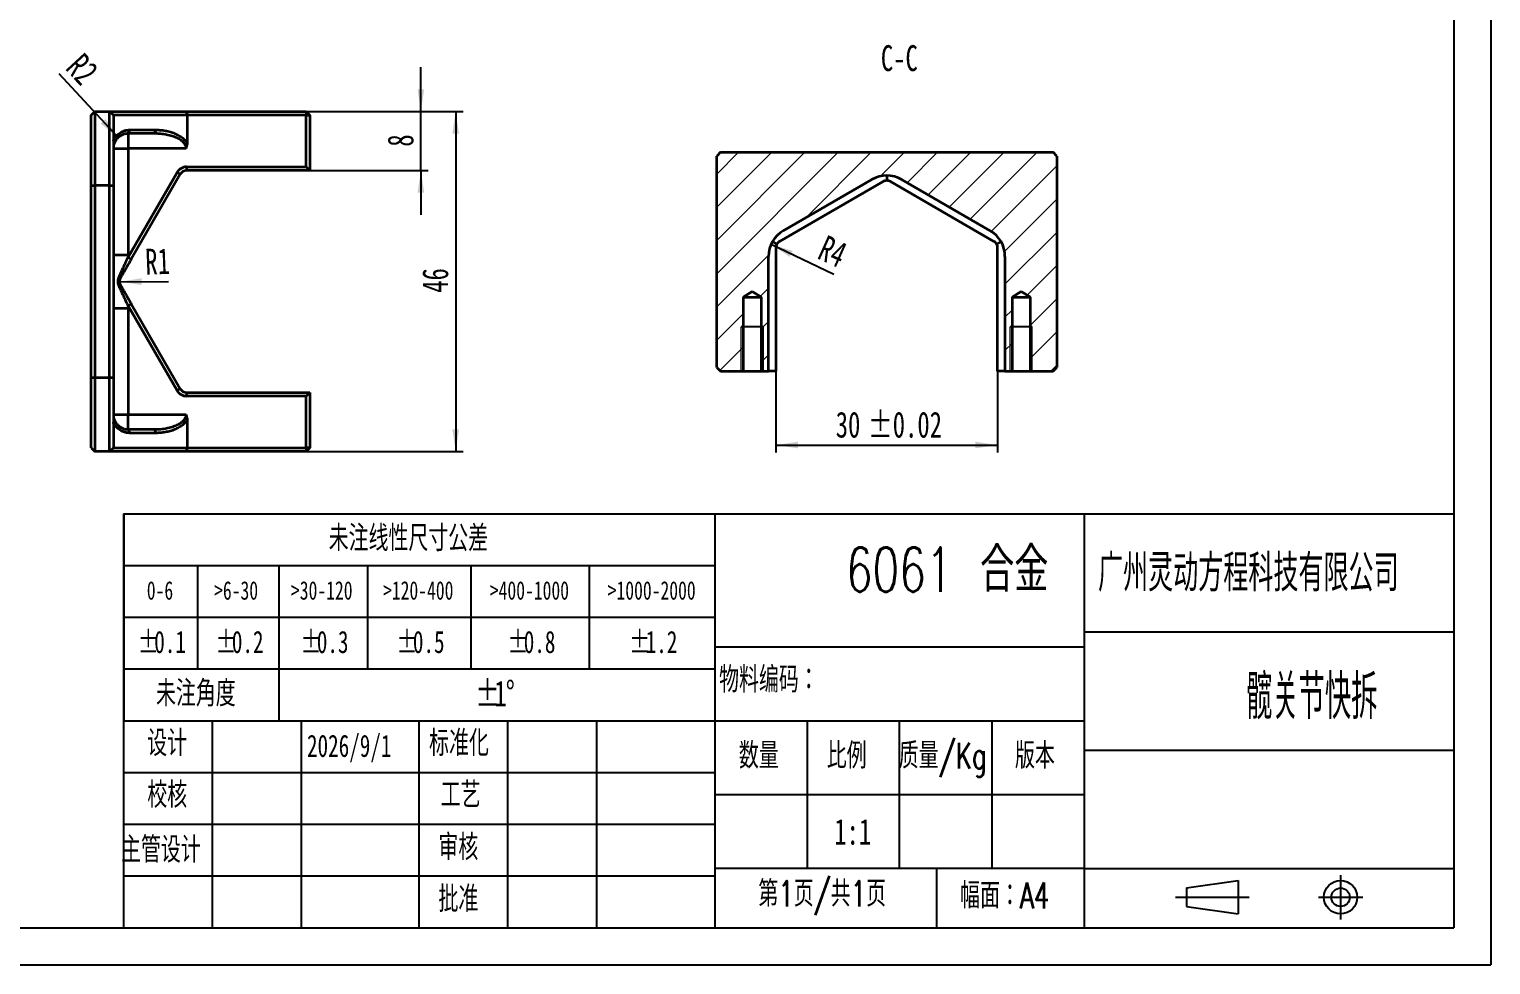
# Model space of a CAD drawing. Header units: millimetres. Extents: x 0 to 297, y 0 to 210.
# Drawn here: x 99.2 to 297, y 0 to 126.5 of the extents above; entities that cross this region are included whole.
import ezdxf

# ---------------------------------------------------------------- set-up
doc = ezdxf.new("R2010")
doc.units = ezdxf.units.MM
doc.linetypes.add('CENTERX2', pattern=[20.32, 12.7, -2.54, 2.54, -2.54])
for name, color, linetype in [('中心线', 6, 'CENTERX2'), ('尺寸线', 5, 'Continuous'), ('细实线', 7, 'Continuous')]:
    doc.layers.add(name, color=color, linetype=linetype)
doc.layers.add('图框', color=7, linetype='Continuous', lineweight=50)
doc.layers.add('粗实线', color=7, linetype='Continuous', lineweight=25)
doc.styles.add('SLDTEXTSTYLE0', font='TXT', dxfattribs={"width": 0.7, "bigfont": 'bigfont'})
doc.styles.add('SLDTEXTSTYLE1', font='TXT', dxfattribs={"width": 0.7})
doc.styles.add('SLDTEXTSTYLE2', font='TXT', dxfattribs={"width": 0.616621, "bigfont": 'bigfont'})
doc.styles.add('SLDTEXTSTYLE3', font='TXT', dxfattribs={"width": 0.538729, "bigfont": 'bigfont'})
doc.styles.add('SLDTEXTSTYLE4', font='TXT', dxfattribs={"width": 0.616667})
doc.dimstyles.new('SLDDIMSTYLE0', dxfattribs={"dimtxt": 3.5, "dimasz": 3, "dimexe": 0, "dimexo": 0.0625, "dimgap": 0.875, "dimtad": 2, "dimrnd": 1e-09, "dimzin": 12, "dimdsep": 46, "dimtxsty": 'SLDTEXTSTYLE1', "dimsah": 1, "dimcen": 0.09, "dimadec": 0, "dimazin": 3, "dimtfac": 1, "dimtofl": 0, "dimtmove": 0, "dimatfit": 3, "dimfxl": 0, "dimfrac": 2, "dimtolj": 1, "dimtzin": 12, "dimarcsym": 0})
doc.dimstyles.new('SLDDIMSTYLE10', dxfattribs={"dimtxt": 3.5, "dimasz": 3, "dimexe": 0, "dimexo": 0.0625, "dimgap": 0.875, "dimtad": 2, "dimrnd": 1e-09, "dimzin": 12, "dimdsep": 46, "dimtxsty": 'SLDTEXTSTYLE1', "dimsah": 1, "dimcen": 0.09, "dimadec": 0, "dimazin": 3, "dimtol": 1, "dimtp": 0.02, "dimtm": 0.02, "dimtfac": 1, "dimtofl": 0, "dimtmove": 0, "dimatfit": 3, "dimfxl": 0, "dimfrac": 2, "dimtolj": 1, "dimarcsym": 0})
doc.dimstyles.new('SLDDIMSTYLE2', dxfattribs={"dimtxt": 3.5, "dimasz": 3, "dimexe": 0, "dimexo": 0.0625, "dimgap": 0.875, "dimtad": 2, "dimrnd": 1e-09, "dimzin": 12, "dimdsep": 46, "dimtxsty": 'SLDTEXTSTYLE1', "dimsah": 1, "dimcen": 0.09, "dimadec": 0, "dimazin": 3, "dimtfac": 1, "dimtmove": 0, "dimatfit": 0, "dimfxl": 0, "dimfrac": 2, "dimtolj": 1, "dimtzin": 12, "dimarcsym": 0})
doc.dimstyles.new('SLDDIMSTYLE6', dxfattribs={"dimtxt": 3.5, "dimasz": 3, "dimexe": 0, "dimexo": 0.0625, "dimgap": 0.875, "dimtad": 0, "dimtih": 1, "dimtoh": 1, "dimdec": 6, "dimrnd": 1e-09, "dimzin": 12, "dimdsep": 46, "dimtxsty": 'SLDTEXTSTYLE1', "dimblk1": 'NONE', "dimsah": 1, "dimcen": 0, "dimadec": 0, "dimazin": 3, "dimtfac": 1, "dimtmove": 0, "dimatfit": 3, "dimldrblk": 'NONE', "dimfxl": 0, "dimfrac": 2, "dimtolj": 1, "dimtzin": 12, "dimarcsym": 0})
doc.dimstyles.new('SLDDIMSTYLE8', dxfattribs={"dimtxt": 3.5, "dimasz": 3, "dimexe": 0, "dimexo": 0.0625, "dimgap": 0.875, "dimtad": 2, "dimrnd": 1e-09, "dimzin": 12, "dimdsep": 46, "dimtxsty": 'SLDTEXTSTYLE1', "dimsah": 1, "dimcen": 0, "dimadec": 0, "dimazin": 3, "dimtfac": 1, "dimtofl": 0, "dimtmove": 0, "dimatfit": 3, "dimfxl": 0, "dimfrac": 2, "dimtolj": 1, "dimtzin": 12, "dimarcsym": 0})
doc.dimstyles.new('SLDDIMSTYLE9', dxfattribs={"dimtxt": 3.5, "dimasz": 3, "dimexe": 0, "dimexo": 0.0625, "dimgap": 0.875, "dimtad": 2, "dimrnd": 1e-09, "dimzin": 12, "dimdsep": 46, "dimtxsty": 'SLDTEXTSTYLE1', "dimsah": 1, "dimcen": 0, "dimadec": 0, "dimazin": 3, "dimtfac": 1, "dimtofl": 0, "dimtmove": 0, "dimatfit": 3, "dimfxl": 0, "dimfrac": 2, "dimtolj": 1, "dimtzin": 12, "dimarcsym": 0})

# ---------------------------------------------------------------- blocks, each defined once
blk = doc.blocks.new('SW_TABLEANNOTATION_1')
at = {"layer": '细实线', "color": 0}
for p, q in [((0, 0), (0, -7)), ((0, 0), (5, 0)), ((5, 0), (10, 0)), ((10, 0), (21, 0)), ((21, 0), (33, 0)), ((33, 0), (47, 0)), ((47, 0), (63, 0)), ((63, 0), (80, 0)), ((80, 0), (80, -7)), ((0, -7), (0, -14)), ((0, -7), (5, -7)), ((5, -7), (10, -7)), ((10, -7), (10, -14)), ((10, -7), (21, -7)), ((21, -7), (21, -14)), ((21, -7), (33, -7)), ((33, -7), (33, -14)), ((33, -7), (47, -7)), ((47, -7), (47, -14)), ((47, -7), (63, -7)), ((63, -7), (63, -14)), ((63, -7), (80, -7)), ((80, -7), (80, -14)), ((0, -14), (0, -21)), ((0, -14), (5, -14)), ((5, -14), (10, -14)), ((10, -14), (10, -21)), ((10, -14), (21, -14)), ((21, -14), (21, -21)), ((21, -14), (33, -14)), ((33, -14), (33, -21)), ((33, -14), (47, -14)), ((47, -14), (47, -21)), ((47, -14), (63, -14)), ((63, -14), (63, -21)), ((63, -14), (80, -14)), ((80, -14), (80, -21)), ((0, -21), (0, -28)), ((0, -21), (5, -21)), ((5, -21), (10, -21)), ((10, -21), (21, -21)), ((21, -21), (21, -28)), ((21, -21), (21, -28)), ((21, -21), (33, -21)), ((33, -21), (47, -21)), ((47, -21), (63, -21)), ((63, -21), (80, -21)), ((80, -21), (80, -28)), ((0, -28), (5, -28)), ((5, -28), (10, -28)), ((10, -28), (21, -28)), ((21, -28), (33, -28)), ((33, -28), (47, -28)), ((47, -28), (63, -28)), ((63, -28), (80, -28))]:
    blk.add_line(p, q, dxfattribs=at)
at = {"layer": '细实线', "color": 0, "attachment_point": 1}
for s, insert, char_height, style in [('未注线性尺寸公差', (27.75, -1.56), 3.5, 'SLDTEXTSTYLE0'), ('0-6', (3.13, -9.12), 2.5, 'SLDTEXTSTYLE1'), ('>6-30', (12.24, -9.12), 2.5, 'SLDTEXTSTYLE1'), ('>30-120', (22.64, -9.12), 2.5, 'SLDTEXTSTYLE1'), ('>120-400', (35.1, -9.12), 2.5, 'SLDTEXTSTYLE1'), ('>400-1000', (49.55, -9.12), 2.5, 'SLDTEXTSTYLE1'), ('>1000-2000', (65.5, -9.12), 2.5, 'SLDTEXTSTYLE1'), ('%%p', (1.91, -15.84), 3, 'SLDTEXTSTYLE1'), ('%%p', (12.41, -15.84), 3, 'SLDTEXTSTYLE1'), ('%%p', (23.91, -15.84), 3, 'SLDTEXTSTYLE1'), ('%%p', (36.91, -15.84), 3, 'SLDTEXTSTYLE1'), ('%%p', (51.92, -15.84), 3, 'SLDTEXTSTYLE1'), ('%%p', (68.41, -15.84), 3, 'SLDTEXTSTYLE1'), ('0.1', (4.14, -15.84), 3, 'SLDTEXTSTYLE1'), ('0.2', (14.64, -15.84), 3, 'SLDTEXTSTYLE1'), ('0.3', (26.14, -15.84), 3, 'SLDTEXTSTYLE1'), ('0.5', (39.14, -15.84), 3, 'SLDTEXTSTYLE1'), ('0.8', (54.14, -15.84), 3, 'SLDTEXTSTYLE1'), ('1.2', (70.64, -15.84), 3, 'SLDTEXTSTYLE1'), ('未注角度', (4.38, -22.56), 3.5, 'SLDTEXTSTYLE0'), ('%%p', (47.57, -22.56), 3.5, 'SLDTEXTSTYLE1'), ('1', (50.17, -22.56), 3.5, 'SLDTEXTSTYLE1'), ('%%d', (51.7, -22.56), 3.5, 'SLDTEXTSTYLE1')]:
    blk.add_mtext(s, dxfattribs=dict(at, insert=insert, char_height=char_height, style=style))
blk = doc.blocks.new('SW_SYMBOL_HOLE_DEPTH')
at = {"layer": '尺寸线', "color": 0}
for p, q in [((0, 875), (800, 875)), ((100, 555), (400, 75)), ((400, 875), (400, 75)), ((700, 555), (400, 75))]:
    blk.add_line(p, q, dxfattribs=at)
blk = doc.blocks.new('_D_8')
at = {"layer": '尺寸线'}
for p, q in [((197.95, 142.06), (196.18, 140.29)), ((196.18, 140.29), (186.75, 130.85)), ((186.75, 130.85), (157.56, 130.85))]:
    blk.add_line(p, q, dxfattribs=at)
blk.add_solid([(196.18, 140.29), (193.74, 138.49), (194.38, 137.85)], dxfattribs=at)
at = {"layer": '尺寸线', "xscale": 0.004511737089201878, "yscale": 0.004511737089201878, "zscale": 0.004511737089201878}
blk.add_blockref('SW_SYMBOL_HOLE_DEPTH', (178.2, 131.37), dxfattribs=at)
at = {"layer": '尺寸线', "char_height": 3.5, "attachment_point": 1}
for s, insert, style in [('2 x  M3 - 6H', (157.56, 135.36), 'SLDTEXTSTYLE4'), ('6', (183.41, 135.36), 'SLDTEXTSTYLE1')]:
    blk.add_mtext(s, dxfattribs=dict(at, insert=insert, style=style))
blk = doc.blocks.new('_None')
blk = doc.blocks.new('_D_11')
at = {"layer": '尺寸线'}
for p, q in [((136.71, 115.43), (157.93, 115.43)), ((156.93, 115.43), (156.93, 69.43)), ((136.71, 69.43), (157.93, 69.43))]:
    blk.add_line(p, q, dxfattribs=at)
for points in [[(156.93, 115.43), (156.48, 112.43), (157.38, 112.43)], [(156.93, 69.43), (157.38, 72.43), (156.48, 72.43)]]:
    blk.add_solid(points, dxfattribs=at)
at = {"layer": '尺寸线', "insert": (152.41, 90.89), "char_height": 3.5, "attachment_point": 1, "rotation": 90, "style": 'SLDTEXTSTYLE1'}
blk.add_mtext('46', dxfattribs=at)
blk = doc.blocks.new('_D_12')
at = {"layer": '尺寸线'}
for p, q in [((152.22, 115.43), (152.22, 121.43)), ((136.71, 115.43), (153.22, 115.43)), ((152.22, 107.43), (152.22, 115.43)), ((137.21, 107.43), (153.22, 107.43)), ((152.22, 107.43), (152.22, 101.43))]:
    blk.add_line(p, q, dxfattribs=at)
for points in [[(152.22, 115.43), (152.67, 118.43), (151.77, 118.43)], [(152.22, 107.43), (151.77, 104.43), (152.67, 104.43)]]:
    blk.add_solid(points, dxfattribs=at)
at = {"layer": '尺寸线', "insert": (147.71, 110.66), "char_height": 3.5, "attachment_point": 1, "rotation": 90, "style": 'SLDTEXTSTYLE1'}
blk.add_mtext('8', dxfattribs=at)
blk = doc.blocks.new('_D_13')
at = {"layer": '尺寸线'}
blk.add_line((111.25, 111.89), (103.27, 120.52), dxfattribs=at)
blk.add_solid([(111.25, 111.89), (109.54, 114.4), (108.88, 113.79)], dxfattribs=at)
at = {"layer": '尺寸线', "insert": (106.56, 123.56), "char_height": 3.5, "attachment_point": 1, "rotation": 312.7686, "style": 'SLDTEXTSTYLE1'}
blk.add_mtext('R2', dxfattribs=at)
blk = doc.blocks.new('_D_14')
at = {"layer": '尺寸线'}
blk.add_line((111.44, 92.39), (118.09, 92.44), dxfattribs=at)
blk.add_solid([(111.44, 92.39), (114.44, 91.96), (114.44, 92.86)], dxfattribs=at)
at = {"layer": '尺寸线', "insert": (114.85, 96.83), "char_height": 3.5, "attachment_point": 1, "rotation": 2.251, "style": 'SLDTEXTSTYLE1'}
blk.add_mtext('R1', dxfattribs=at)
blk = doc.blocks.new('_D_15')
at = {"layer": '尺寸线'}
blk.add_line((199.61, 97.46), (208.09, 93.4), dxfattribs=at)
blk.add_solid([(199.61, 97.46), (202.12, 95.76), (202.51, 96.57)], dxfattribs=at)
at = {"layer": '尺寸线', "insert": (207.14, 98.78), "char_height": 3.5, "attachment_point": 1, "rotation": 335.8276, "style": 'SLDTEXTSTYLE1'}
blk.add_mtext('R4', dxfattribs=at)
blk = doc.blocks.new('_D_16')
at = {"layer": '尺寸线'}
for p, q in [((200.26, 80.3), (200.26, 69.3)), ((230.26, 80.3), (230.26, 69.3)), ((200.26, 70.3), (230.26, 70.3))]:
    blk.add_line(p, q, dxfattribs=at)
for points in [[(200.26, 70.3), (203.26, 69.85), (203.26, 70.75)], [(230.26, 70.3), (227.26, 70.75), (227.26, 69.85)]]:
    blk.add_solid(points, dxfattribs=at)
at = {"layer": '尺寸线', "char_height": 3.5, "attachment_point": 1, "style": 'SLDTEXTSTYLE1'}
for s, insert in [('30', (208.36, 74.81)), ('±0.02', (212.74, 74.81))]:
    blk.add_mtext(s, dxfattribs=dict(at, insert=insert))

msp = doc.modelspace()

# ---------------------------------------------------------------- hatches: boundary and pattern name
at = {"layer": '细实线', "linetype": 'Continuous', "lineweight": 18}
h = msp.add_hatch(dxfattribs=at)
h.set_pattern_fill('ANSI31', color=256, angle=3e-322, style=0)
edge = h.paths.add_edge_path(flags=0)
edge.add_line((195.8122681, 90.2959288), (197.0622681, 91.0470046))
edge.add_line((197.0622681, 91.0470046), (198.3122681, 90.2959288))
edge.add_line((198.3122681, 90.2959288), (198.3122681, 80.2959288))
edge.add_line((198.3122681, 80.2959288), (199.2622681, 80.2959288))
edge.add_line((199.2622681, 80.2959288), (199.2622681, 95.824132))
edge.add_arc((203.2622681, 95.824132), 4, 120, 180, ccw=False)
edge.add_line((201.2622681, 99.2882336), (213.2622681, 106.2164369))
edge.add_arc((215.2622681, 102.7523353), 4, 60, 120, ccw=False)
edge.add_line((217.2622681, 106.2164369), (229.2622681, 99.2882336))
edge.add_arc((227.2622681, 95.824132), 4, 0, 60, ccw=False)
edge.add_line((231.2622681, 95.824132), (231.2622681, 80.2959288))
edge.add_line((231.2622681, 80.2959288), (232.2122681, 80.2959288))
edge.add_line((232.2122681, 80.2959288), (232.2122681, 90.2959288))
edge.add_line((232.2122681, 90.2959288), (233.4622681, 91.0470046))
edge.add_line((233.4622681, 91.0470046), (234.7122681, 90.2959288))
edge.add_line((234.7122681, 90.2959288), (234.7122681, 80.2959288))
edge.add_line((234.7122681, 80.2959288), (237.7622681, 80.2959288))
edge.add_line((237.7622681, 80.2959288), (238.2622681, 80.7959288))
edge.add_line((238.2622681, 80.7959288), (238.2622681, 109.3959288))
edge.add_line((238.2622681, 109.3959288), (237.7622681, 109.8959288))
edge.add_line((237.7622681, 109.8959288), (192.7622681, 109.8959288))
edge.add_line((192.7622681, 109.8959288), (192.2622681, 109.3959288))
edge.add_line((192.2622681, 109.3959288), (192.2622681, 80.7959288))
edge.add_line((192.2622681, 80.7959288), (192.7622681, 80.2959288))
edge.add_line((192.7622681, 80.2959288), (195.8122681, 80.2959288))
edge.add_line((195.8122681, 80.2959288), (195.8122681, 90.2959288))

# ---------------------------------------------------------------- linework, layer by layer
at = {"color": 7, "linetype": 'Continuous', "lineweight": 35}
for p, q in [((107.6051771, 114.9260511), (108.1051771, 115.4260511)), ((107.6051771, 105.4260511), (107.6051771, 114.9260511)), ((108.1051771, 115.4260511), (108.1051771, 105.4260511)), ((108.1051771, 115.4260511), (110.1051771, 115.4260511)), ((110.1051771, 105.4260511), (110.1051771, 115.4260511)), ((110.1051771, 115.4260511), (110.6051771, 114.9260511)), ((110.1051771, 115.4260511), (120.4712025, 115.4260511)), ((110.6051771, 114.9260511), (110.6051771, 105.4260511)), ((120.6051771, 114.9260511), (110.6051771, 114.9260511)), ((120.4712025, 115.4260511), (120.6051771, 114.9260511)), ((120.4712025, 115.4260511), (136.7051771, 115.4260511)), ((120.6051771, 114.9260511), (120.6051771, 111.0008889)), ((136.7051771, 114.9260511), (120.6051771, 114.9260511)), ((136.7051771, 115.4260511), (137.2051771, 114.9260511)), ((136.7051771, 115.4260511), (136.7051771, 114.9260511)), ((136.7051771, 107.9260511), (136.7051771, 114.9260511)), ((136.7051771, 114.9260511), (137.2051771, 114.9260511)), ((137.2051771, 114.9260511), (137.2051771, 107.4260511)), ((112.8551771, 112.9260511), (112.6051771, 112.4260511)), ((112.8551771, 112.9260511), (116.3910755, 112.9260511)), ((116.3910755, 112.9260511), (116.1410755, 112.4260511)), ((116.1410755, 112.4260511), (112.6051771, 112.4260511)), ((112.6051771, 112.4260511), (112.6051771, 110.4260511)), ((110.6051771, 110.4260511), (112.6051771, 110.4260511)), ((120.4711947, 110.4260511), (112.6051771, 110.4260511)), ((112.6051771, 110.4260511), (112.6051771, 96.0302153)), ((192.7622681, 109.8959288), (192.2622681, 109.3959288)), ((192.2622681, 80.7959288), (192.2622681, 109.3959288)), ((192.7622681, 109.8959288), (237.7622681, 109.8959288)), ((238.2622681, 109.3959288), (237.7622681, 109.8959288)), ((238.2622681, 109.3959288), (238.2622681, 80.7959288)), ((112.6045439, 95.7121414), (119.2232353, 107.1760511)), ((119.656248, 106.9260511), (113.0375566, 95.4621414)), ((119.2232353, 107.1760511), (119.656248, 106.9260511)), ((120.5222734, 107.9260511), (136.7051771, 107.9260511)), ((120.5222734, 107.9260511), (120.5222734, 107.4260511)), ((137.2051771, 107.4260511), (120.5222734, 107.4260511)), ((136.7051771, 107.9260511), (137.2051771, 107.4260511)), ((107.6051771, 105.4260511), (108.1051771, 105.4260511)), ((107.6051771, 79.4260511), (107.6051771, 105.4260511)), ((108.1051771, 105.4260511), (108.1051771, 79.4260511)), ((110.1051771, 105.4260511), (108.1051771, 105.4260511)), ((110.1051771, 79.4260511), (110.1051771, 105.4260511)), ((110.1051771, 105.4260511), (110.6051771, 105.4260511)), ((110.6051771, 105.4260511), (110.6051771, 79.4260511)), ((214.7622681, 105.9277617), (200.7622681, 97.844858)), ((201.2622681, 99.2882336), (213.2622681, 106.2164369)), ((215.2622681, 106.7523353), (215.2622681, 106.0617363)), ((229.7622681, 97.844858), (215.7622681, 105.9277617)), ((217.2622681, 106.2164369), (229.2622681, 99.2882336)), ((199.7981664, 97.824132), (200.3962427, 97.4788326)), ((200.2622681, 96.9788326), (200.2622681, 80.2959288)), ((230.7263697, 97.824132), (230.1282935, 97.4788326)), ((230.2622681, 80.2959288), (230.2622681, 96.9788326)), ((110.6051771, 96.0302153), (112.6051771, 96.0302153)), ((112.6045439, 95.7121414), (113.0375566, 95.4621414)), ((199.2622681, 80.2959288), (199.2622681, 95.824132)), ((231.2622681, 95.824132), (231.2622681, 80.2959288)), ((111.4291557, 93.1746042), (111.5733442, 92.9260511)), ((111.4291557, 91.6774979), (111.5733442, 91.9260511)), ((197.0622681, 91.0470046), (195.8122681, 90.2959288)), ((198.3122681, 90.2959288), (197.0622681, 91.0470046)), ((233.4622681, 91.0470046), (232.2122681, 90.2959288)), ((234.7122681, 90.2959288), (233.4622681, 91.0470046)), ((112.6045439, 89.1399608), (113.0375566, 89.3899608)), ((119.2232353, 77.6760511), (112.6045439, 89.1399608)), ((113.0375566, 89.3899608), (119.656248, 77.9260511)), ((195.8122681, 90.2959288), (195.8122681, 80.2959288)), ((195.8122681, 90.2959288), (198.3122681, 90.2959288)), ((198.3122681, 80.2959288), (198.3122681, 90.2959288)), ((232.2122681, 90.2959288), (232.2122681, 80.2959288)), ((232.2122681, 90.2959288), (234.7122681, 90.2959288)), ((234.7122681, 80.2959288), (234.7122681, 90.2959288)), ((110.6051771, 88.8218868), (112.6051771, 88.8218868)), ((112.6051771, 88.8218868), (112.6051771, 74.4260511)), ((107.6051771, 69.9260511), (107.6051771, 79.4260511)), ((107.6051771, 79.4260511), (108.1051771, 79.4260511)), ((108.1051771, 79.4260511), (110.1051771, 79.4260511)), ((108.1051771, 79.4260511), (108.1051771, 69.4260511)), ((110.1051771, 79.4260511), (110.6051771, 79.4260511)), ((110.1051771, 69.4260511), (110.1051771, 79.4260511)), ((110.6051771, 79.4260511), (110.6051771, 69.9260511)), ((192.2622681, 80.7959288), (192.7622681, 80.2959288)), ((192.7622681, 80.2959288), (195.8122681, 80.2959288)), ((195.8122681, 80.2959288), (198.3122681, 80.2959288)), ((198.3122681, 80.2959288), (199.2622681, 80.2959288)), ((200.2622681, 80.2959288), (199.2622681, 80.2959288)), ((231.2622681, 80.2959288), (230.2622681, 80.2959288)), ((231.2622681, 80.2959288), (232.2122681, 80.2959288)), ((232.2122681, 80.2959288), (234.7122681, 80.2959288)), ((234.7122681, 80.2959288), (237.7622681, 80.2959288)), ((237.7622681, 80.2959288), (238.2622681, 80.7959288)), ((119.2232353, 77.6760511), (119.656248, 77.9260511)), ((120.5222734, 77.4260511), (137.2051771, 77.4260511)), ((120.5222734, 77.4260511), (120.5222734, 76.9260511)), ((137.2051771, 77.4260511), (136.7051771, 76.9260511)), ((137.2051771, 77.4260511), (137.2051771, 69.9260511)), ((136.7051771, 76.9260511), (120.5222734, 76.9260511)), ((136.7051771, 69.9260511), (136.7051771, 76.9260511)), ((110.6051771, 74.4260511), (112.6051771, 74.4260511)), ((112.6051771, 72.4260511), (112.6051771, 74.4260511)), ((112.6051771, 74.4260511), (120.4711947, 74.4260511)), ((120.6051771, 73.8512132), (120.6051771, 69.9260511)), ((112.6051771, 72.4260511), (112.8551771, 71.9260511)), ((112.6051771, 72.4260511), (116.1410755, 72.4260511)), ((116.3910755, 71.9260511), (112.8551771, 71.9260511)), ((116.1410755, 72.4260511), (116.3910755, 71.9260511)), ((107.6051771, 69.9260511), (108.1051771, 69.4260511)), ((110.1051771, 69.4260511), (108.1051771, 69.4260511)), ((110.1051771, 69.4260511), (110.6051771, 69.9260511)), ((120.4712025, 69.4260511), (110.1051771, 69.4260511)), ((110.6051771, 69.9260511), (120.6051771, 69.9260511)), ((120.6051771, 69.9260511), (120.4712025, 69.4260511)), ((136.7051771, 69.4260511), (120.4712025, 69.4260511)), ((120.6051771, 69.9260511), (136.7051771, 69.9260511)), ((137.2051771, 69.9260511), (136.7051771, 69.9260511)), ((136.7051771, 69.9260511), (136.7051771, 69.4260511)), ((137.2051771, 69.9260511), (136.7051771, 69.4260511))]:
    msp.add_line(p, q, dxfattribs=at)
at = {"color": 7, "linetype": 'Continuous', "lineweight": 18}
for p, q in [((195.5622681, 80.2959288), (195.5622681, 86.2959288)), ((198.5622681, 80.2959288), (198.5622681, 86.2959288)), ((231.9622681, 80.2959288), (231.9622681, 86.2959288)), ((234.9622681, 80.2959288), (234.9622681, 86.2959288))]:
    msp.add_line(p, q, dxfattribs=at)
at = {"color": 7, "linetype": 'Continuous', "lineweight": 25}
for p, q in [((198.5622681, 86.2959288), (195.5622681, 86.2959288)), ((234.9622681, 86.2959288), (231.9622681, 86.2959288))]:
    msp.add_line(p, q, dxfattribs=at)
at = {"color": 7, "linetype": 'Continuous', "lineweight": 35}
for centre, radius, start, end in [((120.5222734, 106.4260511), 1.5, 90, 150), ((120.5222734, 106.4260511), 1, 90, 150), ((215.2622681, 102.7523353), 4, 60, 120), ((215.2622681, 105.0617363), 1, 90, 120), ((215.2622681, 105.0617363), 1, 60, 90), ((203.2622681, 95.824132), 4, 120, 180), ((227.2622681, 95.824132), 4, 0, 60), ((201.2622681, 96.9788326), 1, 150, 180), ((201.2622681, 96.9788326), 1, 120, 150), ((229.2622681, 96.9788326), 1, 30, 60), ((229.2622681, 96.9788326), 1, 0, 30), ((120.5222734, 78.4260511), 1.5, 210, 270), ((120.5222734, 78.4260511), 1, 210, 270)]:
    msp.add_arc(centre, radius, start, end, dxfattribs=at)
for points, knots in [([(110.6051866, 111.5157697), (110.6226231, 111.5505679), (110.6575942, 111.6203606), (110.7159575, 111.7213881), (110.7891649, 111.8363407), (110.8806002, 111.9626773), (111.0309956, 112.1426093), (111.2422565, 112.3468174), (111.5256452, 112.5528181), (111.8348087, 112.7172944), (112.1082567, 112.8167613), (112.3339338, 112.8732449), (112.506233, 112.9034766), (112.6803086, 112.9225457), (112.7968574, 112.924882), (112.8551771, 112.9260511)], [0, 0, 0, 0, 0.0389589314, 0.07813764, 0.1176332571, 0.1772228893, 0.2375601557, 0.3598468605, 0.4845008368, 0.6112790872, 0.7397886973, 0.8044800496, 0.8695795098, 0.9347390321, 1, 1, 1, 1]), ([(116.3910755, 112.9260511), (116.4715209, 112.9253098), (116.6321792, 112.9238293), (116.8726951, 112.9117531), (117.1509447, 112.8893545), (117.4650164, 112.8509549), (117.9215068, 112.7716741), (118.4640858, 112.6340318), (118.9758148, 112.4407328), (119.3494158, 112.2555936), (119.6033166, 112.1068535), (119.8348851, 111.9463069), (120.0426016, 111.7751489), (120.2249431, 111.5943645), (120.3807886, 111.4052761), (120.4887817, 111.2391679), (120.5606781, 111.1039089), (120.5904523, 111.0349522), (120.6051602, 111.0008889)], [0, 0, 0, 0, 0.0510493057, 0.1019511562, 0.1527457085, 0.2280409325, 0.30230402, 0.4456209412, 0.580043104, 0.6432451035, 0.7034741917, 0.7605799137, 0.8144948026, 0.8652215778, 0.9128717173, 0.9576714952, 0.9790905386, 1, 1, 1, 1]), ([(112.6051771, 112.4260511), (112.5670167, 112.4254328), (112.5015945, 112.4243728), (112.37126, 112.4139144), (112.2149957, 112.3909359), (112.0245715, 112.343261), (111.779884, 112.2558851), (111.4925888, 112.1034406), (111.1875591, 111.855002), (110.9359986, 111.5511469), (110.7778079, 111.2576495), (110.6884578, 111.0085587), (110.6407952, 110.8174035), (110.6107678, 110.6227996), (110.6070359, 110.4914665), (110.6051771, 110.4260511)], [0, 0, 0, 0, 0.0401677645, 0.0688633951, 0.1374878782, 0.2056664474, 0.2731935218, 0.4054459305, 0.5332040286, 0.6559121772, 0.7737626551, 0.8315014724, 0.8879472265, 0.944187826, 1, 1, 1, 1]), ([(120.4711947, 110.4260511), (120.4707452, 110.4478758), (120.4698438, 110.4916441), (120.4625944, 110.5571826), (120.4490725, 110.6336976), (120.4255917, 110.721066), (120.3757823, 110.8530036), (120.2857134, 111.0162795), (120.0818001, 111.2753265), (119.7226024, 111.5723487), (119.1810222, 111.8678459), (118.6505344, 112.0643663), (118.1778494, 112.1946123), (117.7944049, 112.2779844), (117.3951467, 112.3436663), (116.983864, 112.3911039), (116.6469526, 112.413938), (116.3651807, 112.4243749), (116.2236704, 112.4254333), (116.1410755, 112.4260511)], [0, 0, 0, 0, 0.0118187943, 0.023702004, 0.0357075872, 0.0540144606, 0.072943823, 0.1129852985, 0.1568486044, 0.2579969494, 0.3782667295, 0.5162794693, 0.5910243565, 0.6689104305, 0.7493749376, 0.8318057711, 0.9155663864, 0.950718898, 1, 1, 1, 1]), ([(120.6051899, 111.0008753), (120.5948744, 110.9777507), (120.5746571, 110.932429), (120.539139, 110.8397437), (120.5034458, 110.7214534), (120.4762101, 110.574772), (120.4728765, 110.4756545), (120.4712082, 110.4260511)], [0, 0, 0, 0, 0.1276909426, 0.250260592, 0.5003831816, 0.7499666394, 1, 1, 1, 1]), ([(111.4291557, 93.1746042), (111.4596807, 93.2404757), (111.5218701, 93.3746773), (111.6178893, 93.5818328), (111.7306635, 93.8251442), (111.8614687, 94.1073672), (112.0573974, 94.5301788), (112.2545394, 94.9557428), (112.453203, 95.3849884), (112.5529668, 95.6006475), (112.6045439, 95.7121414)], [0, 0, 0, 0, 0.0800143355, 0.1630153725, 0.2490444331, 0.3708002098, 0.4980246823, 0.7480835482, 0.8697613705, 1, 1, 1, 1]), ([(113.0375566, 95.4621414), (112.9960604, 95.3902678), (112.9131006, 95.2465772), (112.7887572, 95.0312082), (112.5825821, 94.6741024), (112.356067, 94.2817667), (112.1122798, 93.8595149), (111.9294642, 93.5428691), (111.7496763, 93.2314673), (111.6314364, 93.0266698), (111.5733442, 92.9260511)], [0, 0, 0, 0, 0.08362035643, 0.16717489258, 0.25071341536, 0.499855833, 0.62588226108, 0.74895922904, 0.87666162386, 1, 1, 1, 1]), ([(111.4291557, 91.6774979), (111.4166503, 91.7056814), (111.3917626, 91.7617709), (111.3491246, 91.879432), (111.2891015, 92.0961979), (111.2607992, 92.3616473), (111.2753091, 92.6265723), (111.3068248, 92.8200517), (111.3494485, 92.9736352), (111.3918944, 93.0906388), (111.41669, 93.1465137), (111.4291557, 93.1746042)], [0, 0, 0, 0, 0.0614029343, 0.1222016954, 0.2470952752, 0.5008329204, 0.6276520022, 0.7542084679, 0.8782659663, 0.9387994218, 1, 1, 1, 1]), ([(112.6045439, 89.1399608), (112.5697366, 89.2152095), (112.5016465, 89.3624109), (112.4017723, 89.5782336), (112.2376631, 89.9327978), (112.0567475, 90.3233251), (111.8606949, 90.746404), (111.7137479, 91.0634568), (111.5702362, 91.3730727), (111.475326, 91.5778711), (111.4291557, 91.6774979)], [0, 0, 0, 0, 0.0879022268, 0.1719542516, 0.2522439999, 0.5026828678, 0.6298462715, 0.7515824144, 0.8791540722, 1, 1, 1, 1]), ([(111.5733442, 92.9260511), (111.5627192, 92.9068218), (111.542385, 92.870021), (111.5074435, 92.7926594), (111.4723135, 92.6917822), (111.4456206, 92.5617391), (111.4363265, 92.4267835), (111.4453875, 92.291913), (111.4720554, 92.1612173), (111.5071759, 92.0600773), (111.5422699, 91.9822993), (111.562678, 91.9453582), (111.5733442, 91.9260511)], [0, 0, 0, 0, 0.0672189783, 0.1286432537, 0.2545188335, 0.3780944679, 0.4989239568, 0.6210336592, 0.7441858936, 0.8708722858, 0.9325121109, 1, 1, 1, 1]), ([(111.5733442, 91.9260511), (111.6025775, 91.8754176), (111.6615479, 91.7732777), (111.7804886, 91.5672664), (111.9903133, 91.2038395), (112.2332578, 90.7830472), (112.4785991, 90.3581037), (112.6639379, 90.0370873), (112.850642, 89.7137064), (112.9752166, 89.4979368), (113.0375566, 89.3899608)], [0, 0, 0, 0, 0.0622451474, 0.1255632503, 0.2504350235, 0.4994054354, 0.6232653459, 0.7489733284, 0.8743805875, 1, 1, 1, 1]), ([(110.6051771, 74.4260511), (110.6060002, 74.3824866), (110.6076496, 74.2951764), (110.6209851, 74.1646926), (110.6457674, 74.0137932), (110.6885309, 73.8435502), (110.7777559, 73.5944678), (110.936015, 73.300954), (111.1875545, 72.9971005), (111.4925901, 72.7486614), (111.7798839, 72.5962171), (112.0245715, 72.5088412), (112.2149957, 72.4611662), (112.3712511, 72.438189), (112.5015856, 72.4277298), (112.5670077, 72.4266696), (112.6051771, 72.4260511)], [0, 0, 0, 0, 0.0371802335, 0.0745151343, 0.1120860927, 0.1685180543, 0.2262663803, 0.3441124361, 0.4668159802, 0.5945692844, 0.7268167306, 0.7943412711, 0.862517282, 0.9311391901, 0.9598243096, 1, 1, 1, 1]), ([(112.8551771, 71.9260511), (112.8163475, 71.9265711), (112.7386899, 71.9276112), (112.6223323, 71.9360824), (112.4872706, 71.9518005), (112.3340879, 71.9788733), (112.1084077, 72.0352582), (111.8348078, 72.1348168), (111.5256476, 72.299283), (111.2422478, 72.5052803), (111.031138, 72.709394), (110.8806601, 72.8892687), (110.7782198, 73.0311942), (110.6850598, 73.1795617), (110.6317458, 73.2842036), (110.6051866, 73.3363325)], [0, 0, 0, 0, 0.043455388, 0.08690892437, 0.13043178527, 0.19535543389, 0.26022310706, 0.38873322203, 0.5155119704, 0.64016643641, 0.76245362165, 0.82262043772, 0.8823809513, 0.94140632769, 1, 1, 1, 1]), ([(116.1410755, 72.4260511), (116.2236603, 72.4266687), (116.3651706, 72.427727), (116.6469426, 72.4381635), (116.9838639, 72.4609983), (117.3951467, 72.5084358), (117.7944049, 72.5741178), (118.1778494, 72.6574899), (118.6505345, 72.7877358), (119.1810212, 72.9842561), (119.7226053, 73.2797537), (120.0817931, 73.5767752), (120.2857235, 73.8358234), (120.3757517, 73.9990905), (120.4256331, 74.1310322), (120.4517469, 74.2289363), (120.4681392, 74.3273347), (120.4701801, 74.3932728), (120.4711947, 74.4260511)], [0, 0, 0, 0, 0.0492756411, 0.0844345404, 0.1681960749, 0.2506278131, 0.3310932032, 0.4089801319, 0.4837258394, 0.6217400939, 0.7420111938, 0.8431606488, 0.8870244361, 0.9270663511, 0.9459919666, 0.9643029951, 0.9822548086, 1, 1, 1, 1]), ([(120.6051602, 73.8512132), (120.5904671, 73.8171825), (120.5607039, 73.7482482), (120.5075612, 73.6483163), (120.447673, 73.5494879), (120.3805954, 73.4523167), (120.3065189, 73.3567676), (120.1969644, 73.2299723), (120.0425887, 73.0769498), (119.8348889, 72.9057963), (119.6033155, 72.7452485), (119.3494158, 72.5965084), (118.9758167, 72.4113707), (118.4640674, 72.2180589), (117.8055751, 72.0510455), (117.2279197, 71.9663271), (116.8127144, 71.9363521), (116.5721253, 71.9273089), (116.4514582, 71.9264706), (116.3910755, 71.9260511)], [0, 0, 0, 0, 0.0208896905, 0.0423152531, 0.0643724724, 0.0871491654, 0.1105639169, 0.1348167051, 0.1855434808, 0.2394583703, 0.2965640929, 0.3567931818, 0.4199951819, 0.5544173461, 0.6977342689, 0.8472564473, 0.9234256186, 0.9616816183, 1, 1, 1, 1]), ([(120.4712082, 74.4260511), (120.4719464, 74.3930195), (120.4734197, 74.3270989), (120.4854393, 74.2288318), (120.5078475, 74.1154214), (120.539013, 74.0127994), (120.5745628, 73.9198785), (120.5948422, 73.8744216), (120.6051899, 73.8512269)], [0, 0, 0, 0, 0.1665286424, 0.3323381752, 0.4984549591, 0.7490390377, 0.8719450635, 1, 1, 1, 1])]:
    msp.add_open_spline(points, degree=3, knots=knots, dxfattribs=at)
for points in [[(112.6051771, 96.0302153), (112.6051771, 95.92419), (112.6049471, 95.8181648), (112.6045439, 95.7121414)], [(112.6045439, 89.1399608), (112.6049471, 89.0339373), (112.6051771, 88.9279127), (112.6051771, 88.8218868)]]:
    msp.add_open_spline(points, degree=3, dxfattribs=at)
at = {"layer": '中心线'}
for p, q in [((276.6807843, 12.1342907), (276.6807843, 6.1342907)), ((254.3262578, 9.1342907), (264.3262578, 9.1342907)), ((273.6807843, 9.1342907), (279.6807843, 9.1342907))]:
    msp.add_line(p, q, dxfattribs=at)
at = {"layer": '粗实线'}
for p, q in [((292, 205), (292, 5)), ((112, 61), (292, 61)), ((112, 61), (112, 5)), ((255.8262578, 10.3842907), (262.8262578, 11.3842907)), ((255.8262578, 10.3842907), (255.8262578, 7.8842907)), ((262.8262578, 11.3842907), (262.8262578, 6.8842907)), ((255.8262578, 7.8842907), (262.8262578, 6.8842907)), ((25, 5), (292, 5))]:
    msp.add_line(p, q, dxfattribs=at)
for radius in [2.25, 1.25]:
    msp.add_circle((276.6807843, 9.1342907), radius, dxfattribs=at)
at = {"layer": '细实线'}
for p, q in [((297, 210), (297, 0)), ((192, 61), (192, 5)), ((242, 61), (242, 5)), ((292, 45), (242, 45)), ((192, 43), (242, 43)), ((112, 33), (192, 33)), ((124, 5), (124, 33)), ((136, 33), (136, 5)), ((152, 5), (152, 33)), ((164, 5), (164, 33)), ((176, 33), (176, 5)), ((192, 33), (242, 33)), ((204.5, 33), (204.5, 13)), ((217, 13), (217, 33)), ((229.5, 33), (229.5, 13)), ((292, 29), (242, 29)), ((112, 26), (192, 26)), ((242, 23), (192, 23)), ((112, 19), (192, 19)), ((192, 12), (112, 12)), ((242, 13), (192, 13)), ((222, 13), (222, 5)), ((242, 13), (292, 13)), ((0, 0), (297, 0))]:
    msp.add_line(p, q, dxfattribs=at)

# ---------------------------------------------------------------- block references
msp.add_blockref('SW_TABLEANNOTATION_1', (112.0007917, 61.0070374), dxfattribs=at)

# ---------------------------------------------------------------- texts
at = {"layer": '图框'}
for s, insert, char_height, attachment_point, style in [('6061 合金', (223.4446778, 56.4554103), 6, 2, 'SLDTEXTSTYLE0'), ('广州灵动方程科技有限公司', (243.8452362, 55.4968985), 5, 1, 'SLDTEXTSTYLE2'), ('物料编码：', (192.5793345, 40.3195042), 3.5, 1, 'SLDTEXTSTYLE0'), ('髋关节快拆', (272.7717748, 39.2437219), 6, 2, 'SLDTEXTSTYLE3'), ('设计', (115.1949698, 31.7208861), 3.5, 1, 'SLDTEXTSTYLE0'), ('标准化', (153.3356757, 31.720886), 3.5, 1, 'SLDTEXTSTYLE0'), ('2026/9/1', (136.8092551, 31.1194075), 3, 1, 'SLDTEXTSTYLE1'), ('数量', (195.2585289, 30.0414096), 3.5, 1, 'SLDTEXTSTYLE0'), ('比例', (207.152454, 30.0414096), 3.5, 1, 'SLDTEXTSTYLE0'), ('质量/Kg', (216.8820442, 30.0414095), 3.5, 1, 'SLDTEXTSTYLE0'), ('版本', (232.6177463, 30.0414096), 3.5, 1, 'SLDTEXTSTYLE0'), ('校核', (115.1949698, 24.7385796), 3.5, 1, 'SLDTEXTSTYLE0'), ('工艺', (154.9106756, 24.7385796), 3.5, 1, 'SLDTEXTSTYLE0'), ('审核', (154.6002507, 17.6531182), 3.5, 1, 'SLDTEXTSTYLE0'), ('1:1', (208.1559731, 19.7390396), 3.5, 1, 'SLDTEXTSTYLE1'), ('主管设计', (111.6496572, 17.3105139), 3.5, 1, 'SLDTEXTSTYLE0'), ('第1页/共1页', (197.8882411, 11.3598808), 3.5, 1, 'SLDTEXTSTYLE0'), ('批准', (154.6002507, 10.6498997), 3.5, 1, 'SLDTEXTSTYLE0'), ('幅面：A4', (225.1925109, 11.1164645), 3.5, 1, 'SLDTEXTSTYLE0')]:
    msp.add_mtext(s, dxfattribs=dict(at, insert=insert, char_height=char_height, attachment_point=attachment_point, style=style))
at = {"layer": '细实线', "insert": (216.9673029, 124.3871105), "char_height": 3.5, "attachment_point": 2, "style": 'SLDTEXTSTYLE1'}
msp.add_mtext('C-C', dxfattribs=at)

# ---------------------------------------------------------------- dimensions: what is measured, and where the dimension line sits
at = {"layer": '尺寸线'}
dim = msp.add_diameter_dim_2p(p1=(197.9455466, 142.0623139), p2=(196.1789895, 140.2933379), text='2 x  M3 - 6H {\\fGDT;x} 6\\P', dimstyle='SLDDIMSTYLE6', override={"dimpost": '<>'}, dxfattribs=at)
dim.commit()
dim.dimension.update_dxf_attribs({"geometry": '_D_8', "text_midpoint": (171.3585304, 133.0147094), "dimtype": 163})
for center, mpoint, dimstyle, picture, middle in [((112.6051771, 110.4260511), (111.2470993, 111.8942556), 'SLDDIMSTYLE8', '_D_13', (104.1870338, 119.5268439)), ((112.4393696, 92.4260511), (111.4401413, 92.3867732), 'SLDDIMSTYLE9', '_D_14', (116.9908032, 92.6049693)), ((203.2622681, 95.824132), (199.6129972, 97.4620644), 'SLDDIMSTYLE9', '_D_15', (207.2058076, 94.0541352))]:
    dim = msp.add_radius_dim(center=center, mpoint=mpoint, dimstyle=dimstyle, dxfattribs=at)
    dim.commit()
    dim.dimension.update_dxf_attribs({"geometry": picture, "text_midpoint": middle, "dimtype": 164})
for base, p1, p2, angle, dimstyle, picture, middle in [((152.2219783, 115.4260511), (137.2051771, 107.4260511), (136.7051771, 115.4260511), 90, 'SLDDIMSTYLE2', '_D_12', (152.2219783, 111.4260511)), ((156.9257032, 69.4260511), (136.7051771, 115.4260511), (136.7051771, 69.4260511), 90, 'SLDDIMSTYLE0', '_D_11', (156.9257032, 92.4260511)), ((230.2622681, 70.2959288), (200.2622681, 80.2959288), (230.2622681, 80.2959288), 0, 'SLDDIMSTYLE10', '_D_16', (215.2622681, 70.2959288))]:
    dim = msp.add_linear_dim(base=base, p1=p1, p2=p2, angle=angle, dimstyle=dimstyle, dxfattribs=at)
    dim.commit()
    dim.dimension.update_dxf_attribs({"geometry": picture, "text_midpoint": middle, "dimtype": 160})

doc.saveas('drawing.dxf')
